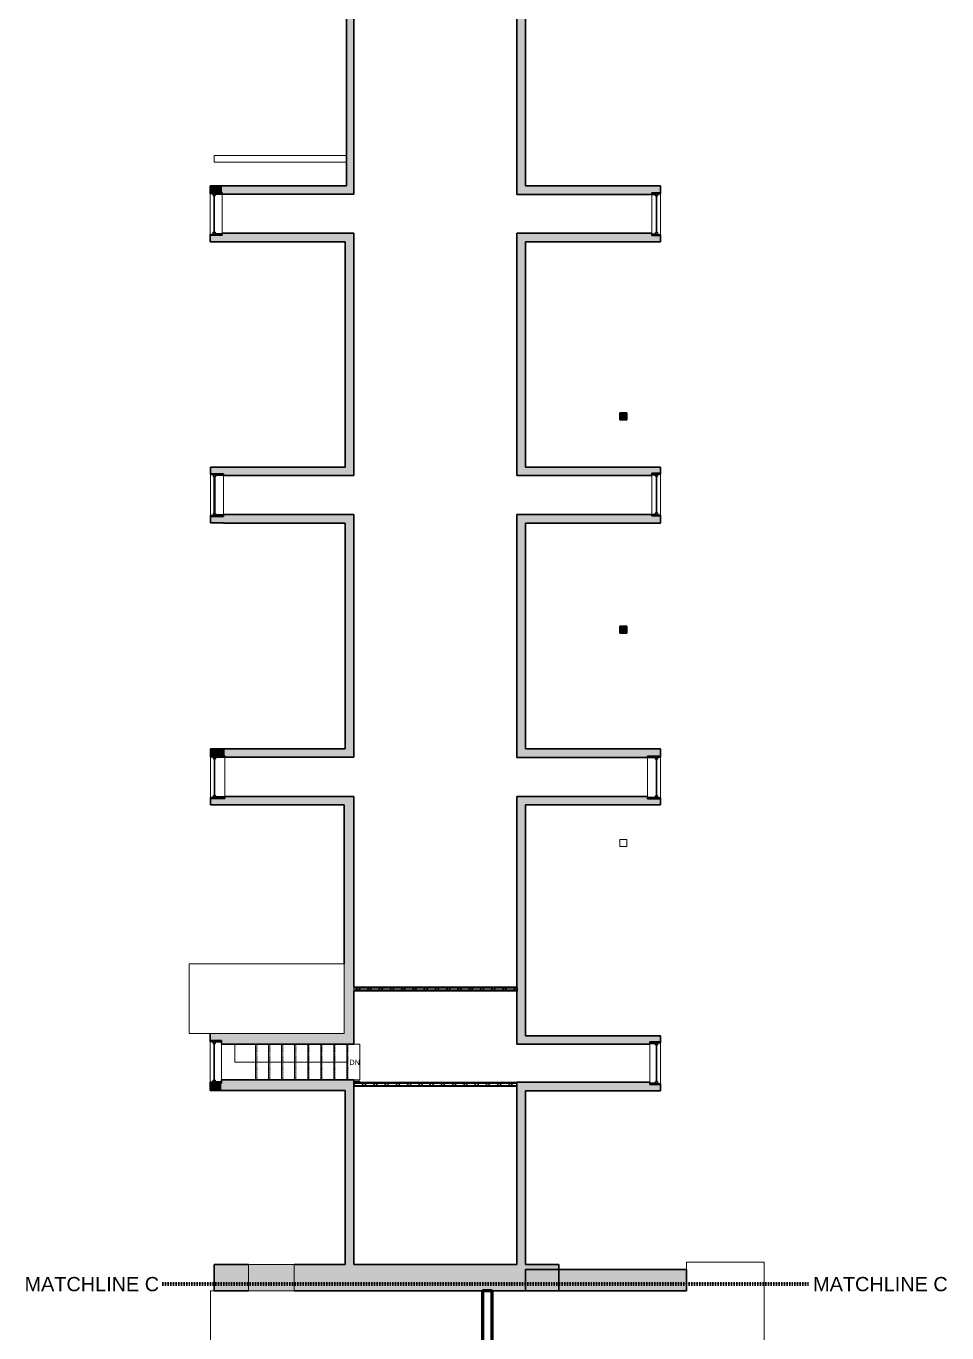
# Model space of a CAD drawing. Header units: inches. Extents: x -1176 to 1482, y -2527 to 978.
# Drawn here: x -1176 to -398, y -1320 to -217 of the extents above; entities that cross this region are included whole.
import ezdxf

# ---------------------------------------------------------------- set-up
doc = ezdxf.new("R2010")
doc.units = ezdxf.units.IN
doc.header["$MEASUREMENT"] = 0
doc.linetypes.add('Dash', pattern=[0.25, 0.125, -0.125])
doc.linetypes.add('Overhead 1_16_', pattern=[0.101562, 0.0625, -0.039062])
for name, color, linetype, lineweight in [('A-ANNO-MATC', 214, 'Dash', 140), ('A-COLS', 52, 'Continuous', 18), ('A-DETL', 90, 'Continuous', 9), ('A-DETL-GENF', 92, 'Continuous', 9), ('A-FLOR', 192, 'Continuous', 18), ('A-FLOR-HRAL', 11, 'Continuous', 18), ('A-GLAZ', 151, 'Continuous', 18), ('A-ROOF', 132, 'Continuous', 18), ('A-WALL', 113, 'Continuous', 18), ('A-WALL-PATT', 111, 'Continuous', 18), ('G-ANNO-TEXT', 231, 'Continuous', 9), ('I-WALL', 2, 'Continuous', 18), ('S-STRS', 31, 'Continuous', 18), ('S-STRS-ANNO', 31, 'Continuous', 9), ('S-STRS-IDEN', 31, 'Continuous', 9)]:
    doc.layers.add(name, color=color, linetype=linetype, lineweight=lineweight)
doc.styles.add('Swis721 Lt BT', font='swissl.ttf', dxfattribs={"height": 4.5})
doc.styles.add('Swis721 Lt BT_1', font='swissl.ttf', dxfattribs={"height": 12})
pattern_1 = [(0, (0, 0), (15.36, 3.84), [0.634, -10.886, 0.634, -10.886, -61.44]), (0, (0, 0), (15.36, 3.84), [-23.04, 0.634, -22.406, 0.634, -10.886, -26.88]), (0, (0, 0), (15.36, 3.84), [-57.6, 0.634, -7.046, 0.634, -18.566]), (120, (5.76, 1.92), (-11.005538, 11.38215), [0.634, -10.886, 0.634, -10.886, -61.44]), (120, (5.76, 1.92), (-11.005538, 11.38215), [-23.04, 0.634, -22.406, 0.634, -10.886, -26.88]), (120, (5.76, 1.92), (-11.005538, 11.38215), [-57.6, 0.634, -7.046, 0.634, -18.566]), (240, (7.68, 9.6), (-4.354462, -15.22215), [0.634, -10.886, 0.634, -10.886, -61.44]), (240, (7.68, 9.6), (-4.354462, -15.22215), [-23.04, 0.634, -22.406, 0.634, -10.886, -26.88]), (240, (7.68, 9.6), (-4.354462, -15.22215), [-57.6, 0.634, -7.046, 0.634, -18.566])]
pattern_2 = [(45, (0, 0), (-4.751758, 4.751758), []), (45, (0, 7.2), (-4.751758, 4.751758), [])]

# ---------------------------------------------------------------- blocks, each defined once
blk = doc.blocks.new('Double Hung - 36_ x 60_ 2-7095674-3rd Floor Power _ Signal')
at = {"layer": 'A-GLAZ', "color": 8, "lineweight": 30}
for p, q in [((-18, 5), (-17.25, 5)), ((-17.25, 0.75), (-17.25, 5)), ((-17.25, 2.5), (-17.25, 0.75)), ((-17.25, 2.5), (-15.5, 2.5)), ((-17.25, 0.75), (-15.5, 0.75)), ((-17.25, 0.75), (-16.75, 0.75)), ((-16.75, -5), (-16.75, 0.75)), ((-15.5, 2.5), (-15.5, 0.75)), ((-15.5, 1.625), (15.5, 1.625)), ((15.5, 2.5), (15.5, 0.75)), ((17.25, 2.5), (15.5, 2.5)), ((17.25, 0.75), (15.5, 0.75)), ((16.75, 0.75), (17.25, 0.75)), ((16.75, 0.75), (16.75, -5)), ((17.25, 0.75), (17.25, 5)), ((18, 5), (17.25, 5)), ((17.25, 2.5), (17.25, 0.75)), ((-16.75, -5), (-18, -5)), ((16.75, -5), (18, -5))]:
    blk.add_line(p, q, dxfattribs=at)
blk = doc.blocks.new('Double Hung - 36_ x 60_ 2-7095673-3rd Floor Power _ Signal')
at = {"layer": 'A-GLAZ', "color": 8, "lineweight": 30}
for p, q in [((-18, 6), (-17.25, 6)), ((-17.25, 1.75), (-17.25, 6)), ((-17.25, 3.5), (-17.25, 1.75)), ((-17.25, 3.5), (-15.5, 3.5)), ((-17.25, 1.75), (-15.5, 1.75)), ((-17.25, 1.75), (-16.75, 1.75)), ((-16.75, -6), (-16.75, 1.75)), ((-15.5, 3.5), (-15.5, 1.75)), ((-15.5, 2.625), (15.5, 2.625)), ((15.5, 3.5), (15.5, 1.75)), ((17.25, 3.5), (15.5, 3.5)), ((17.25, 1.75), (15.5, 1.75)), ((16.75, 1.75), (17.25, 1.75)), ((16.75, 1.75), (16.75, -6)), ((17.25, 1.75), (17.25, 6)), ((18, 6), (17.25, 6)), ((17.25, 3.5), (17.25, 1.75)), ((-16.75, -6), (-18, -6)), ((16.75, -6), (18, -6))]:
    blk.add_line(p, q, dxfattribs=at)
blk = doc.blocks.new('Double Hung - 36_ x 60_ 2-7095671-3rd Floor Power _ Signal')
at = {"layer": 'A-GLAZ', "color": 8, "lineweight": 30}
for p, q in [((-18, 4.75), (-17.25, 4.75)), ((-17.25, 0.5), (-17.25, 4.75)), ((-17.25, 2.25), (-17.25, 0.5)), ((-17.25, 2.25), (-15.5, 2.25)), ((-17.25, 0.5), (-15.5, 0.5)), ((-17.25, 0.5), (-16.75, 0.5)), ((-16.75, -4.75), (-16.75, 0.5)), ((-15.5, 2.25), (-15.5, 0.5)), ((-15.5, 1.375), (15.5, 1.375)), ((15.5, 2.25), (15.5, 0.5)), ((17.25, 2.25), (15.5, 2.25)), ((17.25, 0.5), (15.5, 0.5)), ((16.75, 0.5), (17.25, 0.5)), ((16.75, 0.5), (16.75, -4.75)), ((17.25, 0.5), (17.25, 4.75)), ((18, 4.75), (17.25, 4.75)), ((17.25, 2.25), (17.25, 0.5)), ((-16.75, -4.75), (-18, -4.75)), ((16.75, -4.75), (18, -4.75))]:
    blk.add_line(p, q, dxfattribs=at)
blk = doc.blocks.new('Double Hung - 36_ x 60_ 2-7095677-3rd Floor Power _ Signal')
at = {"layer": 'A-GLAZ', "color": 8, "lineweight": 30}
for p, q in [((-18, 4.5), (-17.25, 4.5)), ((-17.25, 0.25), (-17.25, 4.5)), ((-17.25, 2), (-17.25, 0.25)), ((-17.25, 2), (-15.5, 2)), ((-17.25, 0.25), (-15.5, 0.25)), ((-17.25, 0.25), (-16.75, 0.25)), ((-16.75, -4.5), (-16.75, 0.25)), ((-15.5, 2), (-15.5, 0.25)), ((-15.5, 1.125), (15.5, 1.125)), ((15.5, 2), (15.5, 0.25)), ((17.25, 2), (15.5, 2)), ((17.25, 0.25), (15.5, 0.25)), ((16.75, 0.25), (17.25, 0.25)), ((16.75, 0.25), (16.75, -4.5)), ((17.25, 0.25), (17.25, 4.5)), ((18, 4.5), (17.25, 4.5)), ((17.25, 2), (17.25, 0.25)), ((-16.75, -4.5), (-18, -4.5)), ((16.75, -4.5), (18, -4.5))]:
    blk.add_line(p, q, dxfattribs=at)
blk = doc.blocks.new('Double Hung - 36_ x 60_ 2-7095672-3rd Floor Power _ Signal')
at = {"layer": 'A-GLAZ', "color": 8, "lineweight": 30}
for p, q in [((-18, 5.5), (-17.25, 5.5)), ((-17.25, 1.25), (-17.25, 5.5)), ((-17.25, 3), (-17.25, 1.25)), ((-17.25, 3), (-15.5, 3)), ((-17.25, 1.25), (-15.5, 1.25)), ((-17.25, 1.25), (-16.75, 1.25)), ((-16.75, -5.5), (-16.75, 1.25)), ((-15.5, 3), (-15.5, 1.25)), ((-15.5, 2.125), (15.5, 2.125)), ((15.5, 3), (15.5, 1.25)), ((17.25, 3), (15.5, 3)), ((17.25, 1.25), (15.5, 1.25)), ((16.75, 1.25), (17.25, 1.25)), ((16.75, 1.25), (16.75, -5.5)), ((17.25, 1.25), (17.25, 5.5)), ((18, 5.5), (17.25, 5.5)), ((17.25, 3), (17.25, 1.25)), ((-16.75, -5.5), (-18, -5.5)), ((16.75, -5.5), (18, -5.5))]:
    blk.add_line(p, q, dxfattribs=at)
blk = doc.blocks.new('Double Hung - 36_ x 60_ 2-7095675-3rd Floor Power _ Signal')
at = {"layer": 'A-GLAZ', "color": 8, "lineweight": 30}
for p, q in [((-18, 3.625), (-17.25, 3.625)), ((-17.25, -0.625), (-17.25, 3.625)), ((-17.25, 1.125), (-17.25, -0.625)), ((-17.25, 1.125), (-15.5, 1.125)), ((-15.5, 1.125), (-15.5, -0.625)), ((-15.5, 0.25), (15.5, 0.25)), ((15.5, 1.125), (15.5, -0.625)), ((17.25, 1.125), (15.5, 1.125)), ((17.25, -0.625), (17.25, 3.625)), ((18, 3.625), (17.25, 3.625)), ((17.25, 1.125), (17.25, -0.625)), ((-16.75, -3.625), (-18, -3.625)), ((-17.25, -0.625), (-15.5, -0.625)), ((-17.25, -0.625), (-16.75, -0.625)), ((-16.75, -3.625), (-16.75, -0.625)), ((17.25, -0.625), (15.5, -0.625)), ((16.75, -0.625), (17.25, -0.625)), ((16.75, -0.625), (16.75, -3.625)), ((16.75, -3.625), (18, -3.625))]:
    blk.add_line(p, q, dxfattribs=at)
blk = doc.blocks.new('Top Rail Type - Top Rail_Internal_-7064900-3rd Floor Power _ Signal')
at = {"layer": 'A-FLOR-HRAL', "lineweight": 9}
for p, q in [((-899.1, -1107.3), (-894, -1107.3)), ((-894, -1107.3), (-894, -1108.2))]:
    blk.add_line(p, q, dxfattribs=at)
blk = doc.blocks.new('Double Hung - 36_ x 60_ 2-V105-3rd Floor Power _ Signal')
at = {"layer": 'A-GLAZ', "lineweight": 30}
for p, q in [((-18, 5.5), (-17.25, 5.5)), ((-17.25, 1.25), (-17.25, 5.5)), ((-17.25, 3), (-17.25, 1.25)), ((-17.25, 3), (-15.5, 3)), ((-17.25, 1.25), (-15.5, 1.25)), ((-17.25, 1.25), (-16.75, 1.25)), ((-16.75, -5.5), (-16.75, 1.25)), ((-15.5, 3), (-15.5, 1.25)), ((15.5, 3), (15.5, 1.25)), ((17.25, 3), (15.5, 3)), ((17.25, 1.25), (15.5, 1.25)), ((16.75, 1.25), (17.25, 1.25)), ((16.75, 1.25), (16.75, -5.5)), ((17.25, 1.25), (17.25, 5.5)), ((18, 5.5), (17.25, 5.5)), ((17.25, 3), (17.25, 1.25)), ((-16.75, -5.5), (-18, -5.5)), ((16.75, -5.5), (18, -5.5))]:
    blk.add_line(p, q, dxfattribs=at)
at = {"layer": 'A-GLAZ', "lineweight": 40}
blk.add_line((-15.5, 2.125), (15.5, 2.125), dxfattribs=at)

msp = doc.modelspace()

# ---------------------------------------------------------------- hatches: boundary and pattern name
at = {"layer": 'A-COLS'}
for points in [[(-668.5, -549.2), (-668.5, -543.2), (-674.5, -543.2), (-674.5, -549.2)], [(-668.5, -729.2), (-668.5, -723.2), (-674.5, -723.2), (-674.5, -729.2)]]:
    msp.add_hatch(color=250, dxfattribs=at).paths.add_polyline_path(points, flags=0)
at = {"layer": 'A-DETL-GENF'}
msp.add_hatch(color=7, dxfattribs=at).paths.add_polyline_path([(-949.3, -1284.2), (-949.3, -1262.2), (-988.1, -1262.2), (-988.1, -1284.2)], flags=0)
at = {"layer": 'A-WALL-PATT', "lineweight": 9}
for points in [[(-899.1, -358.5), (-899.1, -162.3), (-905.1, -162.3), (-905.1, -358.5)], [(-754, -351.5), (-754, -185.9), (-761.3, -185.9), (-761.3, -351.5)], [(-1010.3, -357.3), (-1010.3, -351.5), (-1020.3, -351.5), (-1020.3, -357.3)], [(-950.8, -358.5), (-905.1, -358.5), (-905.1, -351.5), (-1010.3, -351.5), (-1010.3, -358.5)], [(-647.3, -358.8), (-647.3, -357.6), (-640.1, -357.6), (-640.1, -351.5), (-761.3, -351.5), (-761.3, -358.8)], [(-950.8, -398.9), (-906.3, -398.9), (-906.3, -391.6), (-1010.3, -391.6), (-1010.3, -393.3), (-1020.3, -393.3), (-1020.3, -398.9)], [(-906.3, -589), (-899.1, -589), (-899.1, -391.6), (-906.3, -391.6), (-906.3, -537.3)], [(-761.3, -589), (-754, -589), (-754, -391.6), (-761.3, -391.6), (-761.3, -537.3)], [(-640.1, -398.9), (-640.1, -393.6), (-647.3, -393.6), (-647.3, -391.6), (-754, -391.6), (-754, -398.9)], [(-950.8, -596), (-899.1, -596), (-899.1, -589), (-1009, -589), (-1009, -596)], [(-647.3, -596.2), (-647.3, -594.2), (-640.1, -594.2), (-640.1, -589), (-761.3, -589), (-761.3, -596.2)], [(-906.3, -636.2), (-906.3, -628.9), (-1009, -628.9), (-1009, -636.2), (-950.8, -636.2)], [(-906.3, -826.9), (-899.1, -826.9), (-899.1, -628.9), (-906.3, -628.9), (-906.3, -778.7)], [(-761.3, -826.9), (-754, -826.9), (-754, -628.9), (-761.3, -628.9), (-761.3, -778.7)], [(-640.1, -636.2), (-640.1, -630.2), (-647.3, -630.2), (-647.3, -628.9), (-754, -628.9), (-754, -636.2)], [(-1008, -832.7), (-1008, -826.9), (-1020, -826.9), (-1020, -832.7)], [(-950.8, -833.9), (-899.1, -833.9), (-899.1, -826.9), (-1008, -826.9), (-1008, -833.9)], [(-651.1, -834.2), (-651.1, -833), (-640.1, -833), (-640.1, -826.9), (-761.3, -826.9), (-761.3, -834.2)], [(-907.1, -874.2), (-907.1, -867), (-1008, -867), (-1008, -868.7), (-1020, -868.7), (-1020, -874.2), (-950.8, -874.2)], [(-907.1, -1076.2), (-899.1, -1076.2), (-899.1, -867), (-907.1, -867), (-907.1, -1067.2)], [(-754, -1069), (-754, -867), (-761.3, -867), (-761.3, -1069)], [(-640.1, -874.2), (-640.1, -869), (-651.1, -869), (-651.1, -867), (-754, -867), (-754, -874.2)], [(-950.8, -1076.2), (-907.1, -1076.2), (-907.1, -1067.2), (-1020.3, -1067.2), (-1020.3, -1073), (-1010.8, -1073), (-1010.8, -1076.2)], [(-675.8, -1076.2), (-649.1, -1076.2), (-649.1, -1069), (-761.3, -1069), (-761.3, -1076.2)], [(-1010.8, -1115.3), (-1010.8, -1109), (-1020.3, -1109), (-1020.3, -1115.3)], [(-899.1, -1115.3), (-899.1, -1106.3), (-1010.8, -1106.3), (-1010.8, -1115.3), (-906.3, -1115.3)], [(-761.3, -1262.2), (-754, -1262.2), (-754, -1108.2), (-761.3, -1108.2), (-761.3, -1261.6)], [(-649.1, -1115.5), (-649.1, -1108.2), (-754, -1108.2), (-754, -1115.5), (-675.8, -1115.5)], [(-906.3, -1262.2), (-899.1, -1262.2), (-899.1, -1115.3), (-906.3, -1115.3), (-906.3, -1261.6)], [(-988.1, -1284.2), (-988.1, -1262.2), (-1017.1, -1262.2), (-1017.1, -1284.2)], [(-725.8, -1284.2), (-725.8, -1262.2), (-949.3, -1262.2), (-949.3, -1284.2)], [(-754, -1284.2), (-618, -1284.2), (-618, -1266.2), (-754, -1266.2)]]:
    msp.add_hatch(color=7, dxfattribs=at).paths.add_polyline_path(points, flags=0)
h = msp.add_hatch(color=7, dxfattribs=at)
h.paths.add_polyline_path([(-1009, -636), (-1009, -630.6), (-1020, -630.6), (-1020, -636)], flags=0)
h.paths.add_polyline_path([(-1009, -594.6), (-1009, -589), (-1020, -589), (-1020, -594.6)], flags=0)
h = msp.add_hatch(dxfattribs=at)
h.set_pattern_fill('FP_1', color=256, style=0, pattern_type=2)
h.set_pattern_definition(pattern_1)
h.paths.add_polyline_path([(-761.3, -1028.2), (-761.3, -1027.7), (-899.1, -1027.7), (-899.1, -1028.2), (-767.5, -1028.2)], flags=0)
h = msp.add_hatch(dxfattribs=at)
h.set_pattern_fill('FP_1', color=256, style=0, pattern_type=2)
h.set_pattern_definition(pattern_1)
h.paths.add_polyline_path([(-760.7, -1028.7), (-760.7, -1028.2), (-899.1, -1028.2), (-899.1, -1028.7), (-761.3, -1028.7)], flags=0)
h = msp.add_hatch(dxfattribs=at)
h.set_pattern_fill('FP_3', color=256, style=0, pattern_type=2)
h.set_pattern_definition(pattern_2)
h.paths.add_polyline_path([(-760.7, -1030.3), (-760.7, -1028.7), (-899.1, -1028.7), (-899.1, -1030.3), (-761.3, -1030.3)], flags=0)
h = msp.add_hatch(dxfattribs=at)
h.set_pattern_fill('FP_1', color=256, style=0, pattern_type=2)
h.set_pattern_definition(pattern_1)
h.paths.add_polyline_path([(-761.3, -1030.8), (-760.7, -1030.8), (-760.7, -1030.3), (-899.1, -1030.3), (-899.1, -1030.8), (-767.5, -1030.8)], flags=0)
h = msp.add_hatch(dxfattribs=at)
h.set_pattern_fill('FP_1', color=256, style=0, pattern_type=2)
h.set_pattern_definition(pattern_1)
h.paths.add_polyline_path([(-761.3, -1031.3), (-760.7, -1031.3), (-760.7, -1030.8), (-899.1, -1030.8), (-899.1, -1031.3), (-767.5, -1031.3)], flags=0)
h = msp.add_hatch(color=7, dxfattribs=at)
h.paths.add_polyline_path([(-649.1, -1115.5), (-640.1, -1115.5), (-640.1, -1110.2), (-649.1, -1110.2)], flags=0)
h.paths.add_polyline_path([(-649.1, -1074.2), (-640.1, -1074.2), (-640.1, -1069), (-649.1, -1069)], flags=0)
h = msp.add_hatch(dxfattribs=at)
h.set_pattern_fill('FP_1', color=256, style=0, pattern_type=2)
h.set_pattern_definition(pattern_1)
h.paths.add_polyline_path([(-761.3, -1108.7), (-761.3, -1108.2), (-899.1, -1108.2), (-899.1, -1108.7), (-767.5, -1108.7)], flags=0)
h = msp.add_hatch(dxfattribs=at)
h.set_pattern_fill('FP_1', color=256, style=0, pattern_type=2)
h.set_pattern_definition(pattern_1)
h.paths.add_polyline_path([(-761.3, -1109.2), (-761.3, -1108.7), (-899.1, -1108.7), (-899.1, -1109.2), (-767.5, -1109.2)], flags=0)
h = msp.add_hatch(dxfattribs=at)
h.set_pattern_fill('FP_3', color=256, style=0, pattern_type=2)
h.set_pattern_definition(pattern_2)
h.paths.add_polyline_path([(-761.3, -1110.9), (-761.3, -1109.2), (-899.1, -1109.2), (-899.1, -1110.9), (-767.5, -1110.9)], flags=0)
h = msp.add_hatch(dxfattribs=at)
h.set_pattern_fill('FP_1', color=256, style=0, pattern_type=2)
h.set_pattern_definition(pattern_1)
h.paths.add_polyline_path([(-761.3, -1111.4), (-761.3, -1110.9), (-899.1, -1110.9), (-899.1, -1111.4), (-767.5, -1111.4)], flags=0)
h = msp.add_hatch(dxfattribs=at)
h.set_pattern_fill('FP_1', color=256, style=0, pattern_type=2)
h.set_pattern_definition(pattern_1)
h.paths.add_polyline_path([(-761.3, -1111.9), (-761.3, -1111.4), (-899.1, -1111.4), (-899.1, -1111.9), (-767.5, -1111.9)], flags=0)

# ---------------------------------------------------------------- linework, layer by layer
at = {"layer": 'A-ANNO-MATC'}
msp.add_line((-1061, -1278.3), (-515, -1278.3), dxfattribs=at)
at = {"layer": 'A-COLS', "color": 8, "lineweight": 30}
for p, q in [((-668.5, -543.2), (-674.5, -543.2)), ((-674.5, -543.2), (-674.5, -549.2)), ((-674.5, -549.2), (-668.5, -549.2)), ((-668.5, -549.2), (-668.5, -543.2)), ((-668.5, -723.2), (-674.5, -723.2)), ((-674.5, -723.2), (-674.5, -729.2)), ((-668.5, -729.2), (-668.5, -723.2)), ((-674.5, -729.2), (-668.5, -729.2))]:
    msp.add_line(p, q, dxfattribs=at)
at = {"layer": 'A-COLS', "lineweight": 9}
for p, q in [((-674.5, -903.2), (-668.5, -903.2)), ((-674.5, -909.2), (-674.5, -903.2)), ((-668.5, -903.2), (-668.5, -909.2)), ((-668.5, -909.2), (-674.5, -909.2))]:
    msp.add_line(p, q, dxfattribs=at)
at = {"layer": 'A-DETL'}
for p, q in [((-907.1, -1008.2), (-1038.1, -1008.2)), ((-1038.1, -1008.2), (-1038.1, -1067.2)), ((-907.1, -1067.2), (-907.1, -1008.2)), ((-1038.1, -1067.2), (-907.1, -1067.2)), ((-949.3, -1262.2), (-988.1, -1262.2)), ((-988.1, -1262.2), (-988.1, -1284.2)), ((-949.3, -1284.2), (-949.3, -1262.2)), ((-988.1, -1284.2), (-949.3, -1284.2))]:
    msp.add_line(p, q, dxfattribs=at)
at = {"layer": 'A-FLOR'}
for p, q in [((-899.1, -1076.2), (-894, -1076.2)), ((-894, -1076.2), (-894, -1106.3)), ((-894, -1106.3), (-899.1, -1106.3))]:
    msp.add_line(p, q, dxfattribs=at)
at = {"layer": 'A-ROOF'}
for p, q in [((-552.5, -1260.2), (-618, -1260.2)), ((-618, -1260.2), (-618, -1266.2)), ((-552.5, -2526.8), (-552.5, -1260.2)), ((-1020, -1284.2), (-1020, -2508.8)), ((-1017.1, -1284.2), (-1020, -1284.2))]:
    msp.add_line(p, q, dxfattribs=at)
at = {"layer": 'A-ROOF', "lineweight": 60}
for p, q in [((-782.1, -1284.2), (-790.4, -1284.2)), ((-790.4, -1284.2), (-790.4, -2526.8)), ((-782.1, -2526.8), (-782.1, -1284.2))]:
    msp.add_line(p, q, dxfattribs=at)
at = {"layer": 'A-WALL', "color": 8, "lineweight": 30}
for p, q in [((-905.1, -162.3), (-905.1, -351.5)), ((-899.1, -358.5), (-899.1, -162.3)), ((-1020.3, -351.5), (-1020.3, -357.3)), ((-905.1, -351.5), (-1020.3, -351.5)), ((-1020.3, -357.3), (-1010.3, -357.3)), ((-1010.3, -357.3), (-1010.3, -358.5)), ((-1010.3, -358.5), (-899.1, -358.5)), ((-1020, -589), (-1020, -594.6)), ((-906.3, -589), (-1020, -589)), ((-1020, -594.6), (-1009, -594.6)), ((-1009, -594.6), (-1009, -596)), ((-899.1, -596), (-899.1, -589)), ((-1009, -596), (-899.1, -596)), ((-1009, -630.6), (-1020, -630.6)), ((-1020, -630.6), (-1020, -636)), ((-1020, -636), (-1009, -636)), ((-1020, -826.9), (-1020, -832.7)), ((-906.3, -826.9), (-1020, -826.9)), ((-899.1, -833.9), (-899.1, -826.9)), ((-1020, -832.7), (-1008, -832.7)), ((-1008, -832.7), (-1008, -833.9)), ((-1008, -833.9), (-899.1, -833.9)), ((-899.1, -867), (-907.1, -867)), ((-899.1, -1027.7), (-899.1, -867)), ((-907.1, -874.2), (-907.1, -1008.2)), ((-899.1, -1076.2), (-899.1, -1031.3)), ((-1020.3, -1067.2), (-1020.3, -1073)), ((-640.1, -1069), (-649.1, -1069)), ((-640.1, -1074.2), (-640.1, -1069)), ((-1020.3, -1073), (-1010.8, -1073)), ((-1010.8, -1073), (-1010.8, -1076.2)), ((-1010.8, -1076.2), (-899.1, -1076.2)), ((-649.1, -1074.2), (-640.1, -1074.2)), ((-1010.8, -1109), (-1020.3, -1109)), ((-1020.3, -1109), (-1020.3, -1115.3)), ((-899.1, -1106.3), (-1010.8, -1106.3)), ((-1010.8, -1106.3), (-1010.8, -1109)), ((-899.1, -1115.3), (-899.1, -1106.3)), ((-640.1, -1110.2), (-649.1, -1110.2)), ((-640.1, -1115.5), (-640.1, -1110.2)), ((-1020.3, -1115.3), (-906.3, -1115.3)), ((-649.1, -1115.5), (-640.1, -1115.5)), ((-988.1, -1262.2), (-1017.1, -1262.2)), ((-1017.1, -1262.2), (-1017.1, -1284.2)), ((-906.3, -1262.2), (-949.3, -1262.2)), ((-761.3, -1262.2), (-899.1, -1262.2)), ((-725.8, -1262.2), (-754, -1262.2)), ((-618, -1266.2), (-754, -1266.2)), ((-754, -1266.2), (-754, -1284.2)), ((-725.8, -1284.2), (-725.8, -1262.2)), ((-618, -1284.2), (-618, -1266.2)), ((-1017.1, -1284.2), (-988.1, -1284.2)), ((-949.3, -1284.2), (-618, -1284.2))]:
    msp.add_line(p, q, dxfattribs=at)
at = {"layer": 'A-WALL', "lineweight": 9}
for p, q in [((-1020.3, -391.6), (-1020.3, -357.3)), ((-1010.3, -358.5), (-1010.3, -391.6)), ((-1020, -630.6), (-1020, -594.6)), ((-1009, -596), (-1009, -628.9)), ((-1020, -867), (-1020, -832.7)), ((-1008, -833.9), (-1008, -867)), ((-651.1, -867), (-651.1, -834.2)), ((-640.1, -834.2), (-640.1, -867)), ((-760.7, -1031.3), (-760.7, -1028.2)), ((-1020.3, -1109), (-1020.3, -1073)), ((-1010.8, -1076.2), (-1010.8, -1106.3)), ((-649.1, -1108.2), (-649.1, -1076.2)), ((-640.1, -1074.2), (-640.1, -1110.2))]:
    msp.add_line(p, q, dxfattribs=at)
at = {"layer": 'A-WALL'}
for p, q in [((-761.3, -1027.7), (-899.1, -1027.7)), ((-899.1, -1027.7), (-899.1, -1031.3)), ((-760.7, -1028.2), (-899.1, -1028.2)), ((-760.7, -1028.7), (-899.1, -1028.7)), ((-760.7, -1030.3), (-899.1, -1030.3)), ((-760.7, -1030.8), (-899.1, -1030.8)), ((-899.1, -1031.3), (-760.7, -1031.3)), ((-761.3, -1108.2), (-899.1, -1108.2)), ((-899.1, -1108.7), (-761.3, -1108.7)), ((-899.1, -1109.2), (-761.3, -1109.2)), ((-899.1, -1110.9), (-761.3, -1110.9)), ((-899.1, -1111.4), (-761.3, -1111.4)), ((-899.1, -1111.9), (-761.3, -1111.9))]:
    msp.add_line(p, q, dxfattribs=at)
at = {"layer": 'I-WALL', "color": 8, "lineweight": 30}
for p, q in [((-761.3, -185.9), (-761.3, -358.8)), ((-754, -351.5), (-754, -185.9)), ((-640.1, -351.5), (-754, -351.5)), ((-640.1, -357.6), (-640.1, -351.5)), ((-761.3, -358.8), (-647.3, -358.8)), ((-647.3, -358.8), (-647.3, -357.6)), ((-647.3, -357.6), (-640.1, -357.6)), ((-1010.3, -393.3), (-1020.3, -393.3)), ((-1020.3, -393.3), (-1020.3, -398.9)), ((-899.1, -391.6), (-1010.3, -391.6)), ((-1010.3, -391.6), (-1010.3, -393.3)), ((-899.1, -589), (-899.1, -391.6)), ((-761.3, -391.6), (-761.3, -596.2)), ((-647.3, -391.6), (-761.3, -391.6)), ((-647.3, -393.6), (-647.3, -391.6)), ((-640.1, -393.6), (-647.3, -393.6)), ((-640.1, -398.9), (-640.1, -393.6)), ((-1020.3, -398.9), (-906.3, -398.9)), ((-906.3, -398.9), (-906.3, -589)), ((-754, -589), (-754, -398.9)), ((-754, -398.9), (-640.1, -398.9)), ((-640.1, -589), (-754, -589)), ((-647.3, -596.2), (-647.3, -594.2)), ((-647.3, -594.2), (-640.1, -594.2)), ((-640.1, -594.2), (-640.1, -589)), ((-761.3, -596.2), (-647.3, -596.2)), ((-899.1, -628.9), (-1009, -628.9)), ((-1009, -628.9), (-1009, -630.6)), ((-1009, -636), (-1009, -636.2)), ((-1009, -636.2), (-906.3, -636.2)), ((-906.3, -636.2), (-906.3, -826.9)), ((-899.1, -826.9), (-899.1, -628.9)), ((-761.3, -628.9), (-761.3, -834.2)), ((-647.3, -628.9), (-761.3, -628.9)), ((-754, -826.9), (-754, -636.2)), ((-754, -636.2), (-640.1, -636.2)), ((-647.3, -630.2), (-647.3, -628.9)), ((-640.1, -630.2), (-647.3, -630.2)), ((-640.1, -636.2), (-640.1, -630.2)), ((-640.1, -826.9), (-754, -826.9)), ((-640.1, -833), (-640.1, -826.9)), ((-761.3, -834.2), (-651.1, -834.2)), ((-651.1, -834.2), (-651.1, -833)), ((-651.1, -833), (-640.1, -833)), ((-1008, -868.7), (-1020, -868.7)), ((-1020, -868.7), (-1020, -874.2)), ((-907.1, -867), (-1008, -867)), ((-1008, -867), (-1008, -868.7)), ((-761.3, -867), (-761.3, -1027.7)), ((-651.1, -867), (-761.3, -867)), ((-651.1, -869), (-651.1, -867)), ((-640.1, -869), (-651.1, -869)), ((-640.1, -874.2), (-640.1, -869)), ((-1020, -874.2), (-907.1, -874.2)), ((-754, -1069), (-754, -874.2)), ((-754, -874.2), (-640.1, -874.2)), ((-761.3, -1031.3), (-761.3, -1076.2)), ((-649.1, -1069), (-754, -1069)), ((-761.3, -1076.2), (-649.1, -1076.2)), ((-649.1, -1076.2), (-649.1, -1074.2)), ((-761.3, -1108.2), (-761.3, -1262.2)), ((-649.1, -1108.2), (-761.3, -1108.2)), ((-649.1, -1110.2), (-649.1, -1108.2)), ((-906.3, -1115.3), (-906.3, -1262.2)), ((-899.1, -1262.2), (-899.1, -1115.3)), ((-754, -1262.2), (-754, -1115.5)), ((-754, -1115.5), (-649.1, -1115.5))]:
    msp.add_line(p, q, dxfattribs=at)
at = {"layer": 'I-WALL', "lineweight": 9}
for p, q in [((-1017.1, -326), (-905.1, -326)), ((-1017.1, -326), (-1017.1, -331.6)), ((-905.1, -331.6), (-1017.1, -331.6)), ((-647.3, -391.6), (-647.3, -358.8)), ((-640.1, -357.6), (-640.1, -393.6)), ((-1020.3, -393.3), (-1020.3, -391.6)), ((-640.1, -594.2), (-640.1, -630.2)), ((-647.3, -628.9), (-647.3, -596.2)), ((-640.1, -833), (-640.1, -834.2)), ((-1020, -868.7), (-1020, -867)), ((-640.1, -867), (-640.1, -869)), ((-761.3, -1027.7), (-761.3, -1028.2))]:
    msp.add_line(p, q, dxfattribs=at)
at = {"layer": 'S-STRS', "lineweight": 9}
for p, q in [((-982, -1076.2), (-982, -1106.3)), ((-971, -1076.2), (-971, -1106.3)), ((-960, -1076.2), (-960, -1106.3)), ((-949, -1076.2), (-949, -1106.3)), ((-938, -1076.2), (-938, -1106.3)), ((-927, -1076.2), (-927, -1106.3)), ((-916, -1076.2), (-916, -1106.3)), ((-905, -1076.2), (-905, -1106.3))]:
    msp.add_line(p, q, dxfattribs=at)
at = {"layer": 'S-STRS', "linetype": 'Overhead 1_16_', "lineweight": 9}
for p, q in [((-981, -1076.2), (-981, -1106.3)), ((-970, -1076.2), (-970, -1106.3)), ((-959, -1076.2), (-959, -1106.3)), ((-948, -1076.2), (-948, -1106.3)), ((-937, -1076.2), (-937, -1106.3)), ((-926, -1076.2), (-926, -1106.3)), ((-915, -1076.2), (-915, -1106.3)), ((-904, -1076.2), (-904, -1106.3))]:
    msp.add_line(p, q, dxfattribs=at)
at = {"layer": 'S-STRS-ANNO'}
for p, q in [((-999.6, -1076.2), (-999.6, -1091.3)), ((-999.6, -1091.3), (-982, -1091.3)), ((-982, -1091.3), (-971, -1091.3)), ((-971, -1091.3), (-960, -1091.3)), ((-960, -1091.3), (-949, -1091.3)), ((-949, -1091.3), (-938, -1091.3)), ((-938, -1091.3), (-927, -1091.3)), ((-927, -1091.3), (-916, -1091.3)), ((-916, -1091.3), (-905, -1091.3))]:
    msp.add_line(p, q, dxfattribs=at)

# ---------------------------------------------------------------- block references
at = {"layer": 'A-FLOR-HRAL', "lineweight": 9}
msp.add_blockref('Top Rail Type - Top Rail_Internal_-7064900-3rd Floor Power _ Signal', (0, 0), dxfattribs=at)
msp.add_blockref('Top Rail Type - Top Rail_Internal_-7064900-3rd Floor Power _ Signal', (0, 0), dxfattribs=at)
at = {"layer": 'A-GLAZ'}
for name, p, rotation in [('Double Hung - 36_ x 60_ 2-7095674-3rd Floor Power _ Signal', (-1015.3, -375.3), 90), ('Double Hung - 36_ x 60_ 2-7095675-3rd Floor Power _ Signal', (-643.7, -375.6), 270), ('Double Hung - 36_ x 60_ 2-V105-3rd Floor Power _ Signal', (-1014.5, -612.6), 90), ('Double Hung - 36_ x 60_ 2-7095675-3rd Floor Power _ Signal', (-643.7, -612.2), 270), ('Double Hung - 36_ x 60_ 2-7095673-3rd Floor Power _ Signal', (-1014, -850.7), 90), ('Double Hung - 36_ x 60_ 2-7095672-3rd Floor Power _ Signal', (-645.6, -851), 270), ('Double Hung - 36_ x 60_ 2-7095671-3rd Floor Power _ Signal', (-1015.5, -1091), 90), ('Double Hung - 36_ x 60_ 2-7095677-3rd Floor Power _ Signal', (-644.6, -1092.2), 269.9999999999999)]:
    msp.add_blockref(name, p, dxfattribs=dict(at, rotation=rotation))

# ---------------------------------------------------------------- texts
at = {"layer": 'G-ANNO-TEXT', "color": 7, "char_height": 12, "width": 128.775, "attachment_point": 1, "style": 'Swis721 Lt BT_1'}
for insert in [(-1177.1, -1272.6), (-511.1, -1272.6)]:
    msp.add_mtext('MATCHLINE C', dxfattribs=dict(at, insert=insert))
at = {"layer": 'S-STRS-IDEN', "insert": (-902.9, -1089.1), "char_height": 4.5, "width": 10.583, "attachment_point": 1, "line_spacing_factor": 1.005062, "style": 'Swis721 Lt BT'}
msp.add_mtext('DN', dxfattribs=at)

doc.saveas('drawing.dxf')
